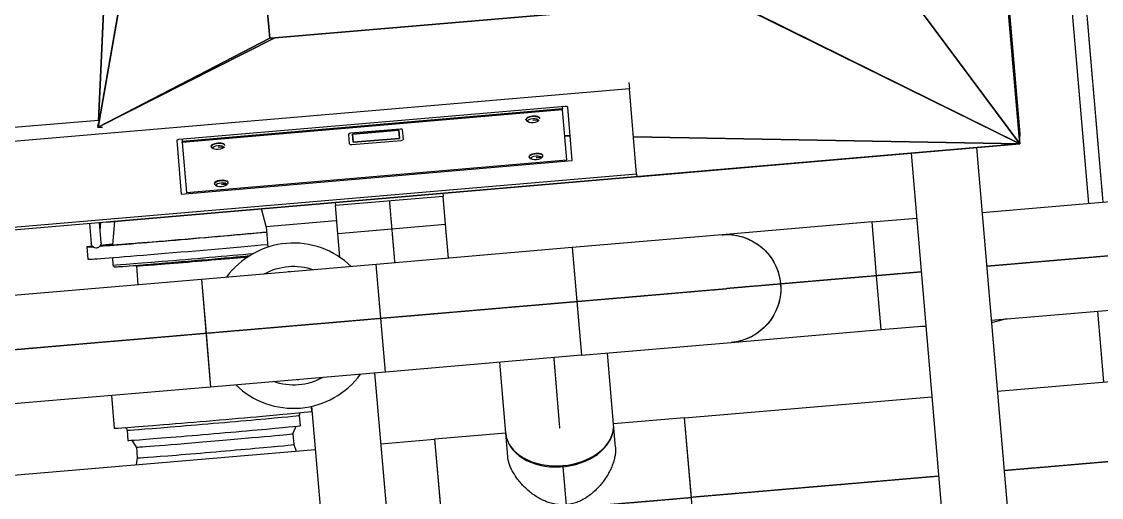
# Model space of a CAD drawing. Header units: millimetres. Extents: x 238021 to 250605, y -32596 to -9848.
# Drawn here: x 244117 to 246305, y -30340 to -29375 of the extents above; entities that cross this region are included whole.
import ezdxf

# ---------------------------------------------------------------- set-up
doc = ezdxf.new("R2010")
doc.units = ezdxf.units.MM
doc.header["$MEASUREMENT"] = 0
doc.linetypes.add('CENTER2', pattern=[1.125, 0.75, -0.125, 0.125, -0.125])
for name, color, linetype in [('Plan-150-DS-B4-404', 1, 'Continuous'), ('Plan-300-CEN-D3-224', 70, 'Continuous'), ('Plan-300-FA-D4-256', 50, 'Continuous'), ('Plan-CENTER', 1, 'CENTER2'), ('Plan-PR-STEL-EQIP_DUCTS_CHUTES', 85, 'Continuous'), ('Plan-RE', 5, 'Continuous'), ('Plan-S-BEAM', 12, 'Continuous')]:
    doc.layers.add(name, color=color, linetype=linetype)
doc.layers.add('Plan-PR-STEL-EQIP-PUMP_3_SEEPEX_BTVE70-24_100-18', color=7, linetype='Continuous', true_color=0x1111d0)
doc.layers.add('Plan-UCD756', color=7, linetype='Continuous', true_color=0xe7f0ff)

# ---------------------------------------------------------------- blocks, each defined once
blk = doc.blocks.new('*U541')
at = {"layer": 'Plan-PR-STEL-EQIP-PUMP_3_SEEPEX_BTVE70-24_100-18', "color": 0, "linetype": 'ByBlock', "lineweight": -2}
for p, q in [((244305.7, -29780.3), (244301.5, -29827.7)), ((244249.2, -29832.2), (244251.4, -29857.1)), ((244301.2, -29853.7), (244302.5, -29868.8)), ((244349.9, -29870.8), (244349, -29870)), ((244349.9, -29870.8), (244353.1, -29908.8)), ((244299.4, -30133.3), (244305, -30199.8)), ((244704, -30155.4), (244704.9, -30165.6)), ((244679.8, -30173.7), (244681.6, -30194.6)), ((244331.1, -30203.5), (244332.9, -30224.4)), ((244667.1, -30210.9), (244673.4, -30195.6)), ((244350, -30238), (244341.2, -30224)), ((244667.1, -30210.9), (244669, -30232.8)), ((244350, -30238), (244351.8, -30259.9)), ((244669, -30232.8), (244673.6, -30245.9)), ((244351.8, -30259.9), (244349.5, -30273.7))]:
    blk.add_line(p, q, dxfattribs=at)
for centre, major_axis, start_param, end_param in [((244473.3, -29813), (-224.1, -19.2), 0.496586, 2.246658), ((244473.3, -29813), (-171.8, -14.7), 6.282139, 8.808453), ((244473.3, -29813), (-224.1, -19.2), 5.961175, 6.614441), ((244475.5, -29837.9), (-224.1, -19.2), 6.283185, 8.529857), ((244473.3, -29813), (-224.1, -19.2), 5.584899, 5.777354), ((244476.8, -29853.9), (-174.3, -14.9), 6.283177, 8.536625), ((244477.3, -29859), (-128.3, -11), 0.0059, 2.465485), ((244477.4, -29859.9), (-127.5, -10.9), 0.005967, 2.454262), ((244505, -30182.7), (-199.9, -17.1), 6.283185, 9.424778), ((244505.5, -30188.6), (-174.3, -14.9), 6.283162, 9.424802), ((244507.2, -30209.5), (-174.3, -14.9), 6.283185, 9.424778), ((244508.5, -30224.4), (-158.6, -13.6), 0.003074, 3.138518), ((244510.4, -30246.3), (-158.6, -13.6), 6.283185, 9.424778)]:
    blk.add_ellipse(centre, major_axis=major_axis, ratio=0.005969, start_param=start_param, end_param=end_param, dxfattribs=at)
for points, knots in [([(244302.5, -29868.8), (244302.5, -29869.2), (244302.7, -29869.6), (244303, -29870.4), (244303.2, -29870.7), (244303.7, -29871.3), (244303.9, -29871.5), (244304.4, -29871.9), (244304.6, -29872), (244305, -29872.2), (244305.2, -29872.2), (244305.5, -29872.3), (244305.6, -29872.4), (244306, -29872.4), (244306.1, -29872.4), (244306.7, -29872.5), (244306.9, -29872.5), (244308.8, -29872.4), (244312.1, -29872.2), (244323.7, -29871.4), (244332.8, -29870.8), (244355.6, -29869), (244369.3, -29867.9), (244399.8, -29865.4), (244416.7, -29864), (244451.9, -29861), (244470.2, -29859.5), (244506.5, -29856.4), (244524.4, -29854.8), (244554.6, -29852.2), (244567.3, -29851), (244578.9, -29850)], [4.71238, 4.71238, 4.71238, 4.71238, 4.714352, 4.714352, 4.716517, 4.716517, 4.719231, 4.719231, 4.722591, 4.722591, 4.726699, 4.726699, 4.732867, 4.732867, 4.745988, 4.745988, 4.800784, 4.800784, 5.065658, 5.065658, 5.387694, 5.387694, 5.707988, 5.707988, 6.028086, 6.028086, 6.348138, 6.348138, 6.668183, 6.668183, 6.922677, 6.922677, 6.922677, 6.922677]), ([(244682.8, -30168), (244682.6, -30168.1), (244682.4, -30168.3), (244681.8, -30168.7), (244681.4, -30169.1), (244680.6, -30170.1), (244680.2, -30170.8), (244679.8, -30172.3), (244679.7, -30173), (244679.8, -30173.7)], [7.84078272, 7.84078272, 7.84078272, 7.84078272, 7.8448028, 7.8448028, 7.84875798, 7.84875798, 7.85188002, 7.85188002, 7.85400543, 7.85400543, 7.85400543, 7.85400543]), ([(244331.1, -30203.5), (244331.1, -30202.9), (244330.9, -30202.3), (244330.4, -30201.1), (244330.1, -30200.6), (244329.4, -30199.8), (244329.1, -30199.5), (244328.3, -30198.9), (244328, -30198.8), (244327.5, -30198.5), (244327.3, -30198.5), (244327.2, -30198.4)], [4.71236518, 4.71236518, 4.71236518, 4.71236518, 4.71430614, 4.71430614, 4.71643782, 4.71643782, 4.71916243, 4.71916243, 4.72272338, 4.72272338, 4.7255879, 4.7255879, 4.7255879, 4.7255879])]:
    blk.add_open_spline(points, degree=3, knots=knots, dxfattribs=at)
blk.add_open_spline([(244349, -29870), (244348.7, -29869.8), (244348.5, -29869.6), (244348.3, -29869.5)], degree=3, dxfattribs=at)
blk = doc.blocks.new('*U563')
at = {"layer": 'Plan-UCD756', "color": 0, "linetype": 'ByBlock', "lineweight": -2}
for p, q in [((246002.7, -28028.3), (246139.3, -29623.3)), ((246139.3, -29623.3), (246002.7, -28028.3)), ((246139.3, -29623.3), (246002.7, -28028.3)), ((246002.7, -28028.3), (246139.3, -29623.3)), ((245754.5, -29104.8), (246139.3, -29623.3)), ((246139.3, -29623.3), (245754.5, -29104.8)), ((244273, -29576.2), (244291.9, -29160.9)), ((244291.9, -29160.9), (244273, -29576.2)), ((244342.3, -29188.7), (244272.4, -29589.6)), ((244272.4, -29589.6), (244342.3, -29188.7)), ((244609.8, -29288.2), (244620.2, -29409.1)), ((244620.2, -29409.1), (244609.8, -29288.2)), ((245545.9, -29329.8), (244630, -29408.3)), ((244630, -29408.3), (245545.9, -29329.8)), ((246139.3, -29623.3), (245545.9, -29329.8)), ((245545.9, -29329.8), (246139.3, -29623.3)), ((245546.4, -29329), (246139.3, -29623.3)), ((246139.3, -29623.3), (245546.4, -29329)), ((246117.7, -29348.8), (246139.4, -29602.8)), ((244630, -29408.3), (244272.4, -29589.6)), ((244272.4, -29589.6), (244630, -29408.3)), ((244272.4, -29589.6), (244620.2, -29409.1)), ((244620.2, -29409.1), (244272.4, -29589.6)), ((244620.2, -29409.1), (244630, -29408.3)), ((244630, -29408.3), (244620.2, -29409.1)), ((245347.3, -29498.5), (245348.4, -29511.3)), ((245348.4, -29511.3), (241369, -29852)), ((245363.2, -29684.6), (245348.4, -29511.3)), ((245218.5, -29547.4), (244436.4, -29614.3)), ((245212.5, -29547.9), (245212.9, -29552.3)), ((245212.9, -29552.3), (244442.7, -29618.3)), ((245213, -29553.3), (244442.8, -29619.3)), ((245213, -29553.3), (244442.8, -29619.3)), ((245213.1, -29554.2), (244442.9, -29620.2)), ((245213, -29553.3), (245212.9, -29552.3)), ((245213.1, -29554.2), (245213, -29553.3)), ((245221.7, -29655.5), (245213.1, -29554.2)), ((245232.9, -29657.1), (245223.7, -29548.8)), ((244272.9, -29575.5), (241366.6, -29824.3)), ((244272.4, -29589.6), (244272.1, -29585.7)), ((244272.1, -29585.7), (244272.4, -29589.6)), ((244272.4, -29589.6), (244272.7, -29582.5)), ((244272.7, -29582.5), (244272.4, -29589.6)), ((244272.5, -29590.5), (244272.4, -29589.6)), ((244272.4, -29589.6), (244281.1, -29589.8)), ((244272.4, -29589.6), (244272.5, -29590.5)), ((244281.1, -29589.8), (244272.4, -29589.6)), ((245139, -29574.5), (245139, -29573.6)), ((245143.3, -29578.6), (245140.4, -29576.5)), ((245164.2, -29575.1), (245153.2, -29576.1)), ((245163.4, -29576.9), (245165.9, -29574.3)), ((245166.9, -29572.1), (245166.9, -29571.2)), ((244442.3, -29613.8), (244442.7, -29618.3)), ((244779.6, -29604), (244781.2, -29623.1)), ((244884, -29593.1), (244784.4, -29601.6)), ((244787.5, -29603.2), (244787.6, -29603.7)), ((244787.6, -29603.7), (244787.5, -29603.2)), ((244881.2, -29595.7), (244787.6, -29603.7)), ((244787.6, -29603.7), (244881.2, -29595.7)), ((244787.6, -29603.7), (244789, -29620)), ((244789, -29620), (244787.6, -29603.7)), ((244789, -29620), (244882.6, -29612)), ((244882.6, -29612), (244789, -29620)), ((244881.2, -29595.7), (244881.2, -29595.2)), ((244881.2, -29595.2), (244881.2, -29595.7)), ((244882.6, -29612), (244881.2, -29595.7)), ((244881.2, -29595.7), (244882.6, -29612)), ((244890.8, -29613.7), (244889.2, -29594.6)), ((245217.6, -29606.7), (245228.6, -29606.9)), ((245228.6, -29606.9), (245217.6, -29606.7)), ((245356.8, -29609.2), (246139.3, -29623.3)), ((246139.3, -29623.3), (245356.8, -29609.2)), ((246139.3, -29623.3), (244288.9, -29781.8)), ((244288.9, -29781.8), (246139.3, -29623.3)), ((244431.5, -29616.6), (244440.8, -29724.9)), ((244442.7, -29618.3), (244442.8, -29619.3)), ((244442.9, -29620.2), (244442.8, -29619.3)), ((244442.9, -29620.2), (244451.6, -29721.5)), ((244501.4, -29629.1), (244501.3, -29628.2)), ((244505.7, -29633.2), (244502.7, -29631.1)), ((244526.5, -29629.7), (244515.5, -29630.6)), ((244525.7, -29631.5), (244528.2, -29628.9)), ((244529.3, -29626.7), (244529.2, -29625.8)), ((244786.3, -29624.7), (244886, -29616.2)), ((244786.3, -29624.2), (244786.3, -29624.7)), ((244885.9, -29615.6), (244886, -29616.2)), ((245363.7, -29689.7), (246139.3, -29623.3)), ((246139.3, -29623.3), (245363.7, -29689.7)), ((244440.8, -29724.9), (245232.9, -29657.1)), ((244451.6, -29721.5), (245221.7, -29655.5)), ((245145.5, -29649.9), (245145.4, -29648.9)), ((245149.8, -29654), (245146.9, -29651.9)), ((245169.8, -29652.2), (245172.4, -29649.7)), ((245173.4, -29647.5), (245173.3, -29646.6)), ((245363.2, -29684.6), (241383.8, -30025.3)), ((241384.2, -30030), (245363.6, -29689.3)), ((244535.7, -29702.1), (244535.6, -29701.2)), ((245363.2, -29684.6), (245363.6, -29689.3)), ((244507.8, -29704.5), (244507.7, -29703.5)), ((244512.1, -29708.6), (244509.2, -29706.5)), ((244532.2, -29706.8), (244534.7, -29704.3)), ((244288.9, -29781.8), (244288.8, -29781.4)), ((244288.8, -29781.4), (244288.9, -29781.8))]:
    blk.add_line(p, q, dxfattribs=at)
at = {"layer": 'Plan-UCD756', "color": 0, "linetype": 'ByBlock', "lineweight": -2, "extrusion": (0, 0, -1)}
blk.add_arc((-246119.5, -29604.5), 20, 175.1064, 200.2769, dxfattribs=at)
at = {"layer": 'Plan-UCD756', "color": 0, "linetype": 'ByBlock', "lineweight": -2}
for centre, major_axis, ratio, start_param, end_param in [((245153, -29573.3), (13.9, 1.2), 0.374607, 0, 3.557742), ((245153, -29573.3), (13.9, 1.2), 0.374607, 0, 3.557742), ((245152.9, -29572.4), (13.9, 1.2), 0.374607, 0, 3.141593), ((245153, -29573.3), (13.9, 1.2), 0.374606, 4.042752, 4.042993), ((245153, -29573.3), (13.9, 1.2), 0.374606, 4.042752, 4.042993), ((244784.5, -29603.6), (-4.98, -0.43), 0.404209, -1.570796, 0), ((244884.2, -29595.1), (-4.98, -0.43), 0.404209, -3.141593, -1.570796), ((244885.8, -29614.2), (-4.98, -0.43), 0.404209, -4.712389, -3.141593), ((244515.3, -29627.9), (13.9, 1.2), 0.374607, 0, 3.557742), ((244515.3, -29627.9), (13.9, 1.2), 0.374607, 0, 3.557742), ((244515.2, -29627), (13.9, 1.2), 0.374607, 0, 3.141593), ((244515.3, -29627.9), (13.9, 1.2), 0.374607, 4.042754, 4.042995), ((244515.3, -29627.9), (13.9, 1.2), 0.374607, 4.042754, 4.042995), ((244786.2, -29622.7), (-4.98, -0.43), 0.404209, 0, 1.570796), ((245159.4, -29648.7), (13.9, 1.2), 0.374607, 0, 3.557742), ((245159.4, -29648.7), (13.9, 1.2), 0.374607, 0, 3.557742), ((245159.4, -29647.8), (13.9, 1.2), 0.374607, 0, 3.141593), ((245159.4, -29648.7), (13.9, 1.2), 0.374607, 4.042753, 4.042994), ((245159.4, -29648.7), (13.9, 1.2), 0.374607, 4.042753, 4.042994), ((245159.4, -29648.7), (13.9, 1.2), 0.374607, 5.867036, 6.283185), ((245159.4, -29648.7), (13.9, 1.2), 0.374607, 5.867036, 6.283185), ((244521.8, -29703.3), (13.9, 1.2), 0.374607, 0, 3.557742), ((244521.8, -29703.3), (13.9, 1.2), 0.374607, 0, 3.557742), ((244521.7, -29702.3), (13.9, 1.2), 0.374607, 0, 3.141593), ((244521.8, -29703.3), (13.9, 1.2), 0.374607, 4.042753, 4.042994), ((244521.8, -29703.3), (13.9, 1.2), 0.374607, 4.042754, 4.042995), ((244521.8, -29703.3), (13.9, 1.2), 0.374607, 5.867036, 6.283185), ((244521.8, -29703.3), (13.9, 1.2), 0.374607, 5.867036, 6.283185)]:
    blk.add_ellipse(centre, major_axis=major_axis, ratio=ratio, start_param=start_param, end_param=end_param, dxfattribs=at)
for centre in [(245153.2, -29576.1), (245153.2, -29576.1), (244515.5, -29630.6), (244515.5, -29630.6), (245159.7, -29651.4), (245159.7, -29651.4), (244522, -29706), (244522, -29706)]:
    blk.add_ellipse(centre, major_axis=(11, 0.9), ratio=0.374607, dxfattribs=at)
for points, knots in [([(245223.7, -29548.8), (245223.6, -29548.6), (245223.5, -29548.3), (245223, -29547.9), (245222.6, -29547.8), (245221.7, -29547.5), (245221.1, -29547.4), (245219.8, -29547.3), (245219.2, -29547.3), (245218.5, -29547.4)], [-0.972968, -0.972968, -0.972968, -0.972968, -0.6797622, -0.6797622, -0.4165361, -0.4165361, -0.1996252, -0.1996252, 0, 0, 0, 0]), ([(244436.4, -29614.3), (244435.7, -29614.4), (244435.1, -29614.5), (244433.9, -29614.8), (244433.3, -29615), (244432.4, -29615.4), (244432.1, -29615.7), (244431.6, -29616.1), (244431.5, -29616.4), (244431.5, -29616.6)], [-0.709124, -0.709124, -0.709124, -0.709124, -0.5407494, -0.5407494, -0.3767945, -0.3767945, -0.1993613, -0.1993613, 0, 0, 0, 0]), ([(245159.7, -29651.4), (245159.7, -29651.4), (245159.7, -29651.4), (245159.7, -29651.4), (245159.7, -29651.4), (245159.7, -29651.4), (245159.7, -29651.4), (245159.7, -29651.4), (245159.7, -29651.4), (245159.7, -29651.4)], [0, 0, 0, 0, 0.00000847677, 0.00001729137, 0.00002577701, 0.00003426265, 0.00004296321, 0.00004778942, 0.00005196904, 0.00005196904, 0.00005196904, 0.00005196904]), ([(244522, -29706), (244522, -29706), (244522, -29706), (244522, -29706), (244522, -29706), (244522, -29706), (244522, -29706), (244522, -29706), (244522, -29706), (244522, -29706)], [0, 0, 0, 0, 0.00000847677, 0.00001729137, 0.00002577701, 0.00003426265, 0.00004296321, 0.00004778942, 0.00005196904, 0.00005196904, 0.00005196904, 0.00005196904])]:
    blk.add_open_spline(points, degree=3, knots=knots, dxfattribs=at)
for points in [[(245170.6, -29650.5), (245167, -29650.8), (245163.3, -29651.1), (245159.7, -29651.4)], [(244533, -29705.1), (244529.3, -29705.4), (244525.7, -29705.7), (244522, -29706)]]:
    blk.add_open_spline(points, degree=3, dxfattribs=at)
blk = doc.blocks.new('*U564')
at = {"layer": 'Plan-CENTER'}
blk.add_line((246308.1, -29741.4), (246220, -28711.7), dxfattribs=at)
at = {"layer": 'Plan-RE', "color": 0, "linetype": 'ByBlock', "lineweight": -2}
for p, q in [((246189.9, -28714.3), (246278.1, -29744)), ((246296.8, -29962.2), (246309.1, -30105.9))]:
    blk.add_line(p, q, dxfattribs=at)
blk = doc.blocks.new('*U565')
at = {"layer": 'Plan-PR-STEL-EQIP_DUCTS_CHUTES', "color": 0, "linetype": 'ByBlock', "lineweight": -2}
for p, q in [((244970.9, -29723.4), (244971.4, -29728.9)), ((244752.6, -29742.1), (244753.1, -29747.6)), ((244753.1, -29747.6), (244971.4, -29728.9))]:
    blk.add_line(p, q, dxfattribs=at)
blk = doc.blocks.new('*U568')
at = {"layer": 'Plan-S-BEAM', "color": 0, "linetype": 'ByBlock', "lineweight": -2}
for p, q in [((246051.5, -29630.8), (246131.5, -30564.2)), ((245919, -29642.2), (245999, -30575.6)), ((246004.1, -30635.7), (246089.2, -31629)), ((246136.6, -30624.3), (246221.7, -31617.6)), ((246221.7, -31617.6), (246089.2, -31629))]:
    blk.add_line(p, q, dxfattribs=at)
blk = doc.blocks.new('*U571')
at = {"layer": 'Plan-S-BEAM', "color": 0, "linetype": 'ByBlock', "lineweight": -2}
for p, q in [((244832.4, -30087.6), (244882.4, -30671.2)), ((244704.7, -30155.2), (244749.9, -30682.5)), ((244755, -30742.6), (244842.4, -31762.7)), ((244887.6, -30731.3), (244975, -31751.4)), ((244975, -31751.4), (244842.4, -31762.7))]:
    blk.add_line(p, q, dxfattribs=at)
blk = doc.blocks.new('*U587')
at = {"layer": 'Plan-150-DS-B4-404', "color": 0, "linetype": 'ByBlock', "lineweight": -2}
for p, q in [((244254.9, -29784.3), (244258.5, -29825.3)), ((244278.4, -29823.6), (244274.9, -29782.5)), ((244276.3, -29798.6), (244278.1, -29782.3))]:
    blk.add_line(p, q, dxfattribs=at)
at = {"layer": 'Plan-150-DS-B4-404', "color": 0, "linetype": 'ByBlock', "lineweight": -2, "extrusion": (0, 0, -1)}
blk.add_arc((-244268.4, -29824.4), 10, 175.1064, 355.1064, dxfattribs=at)
blk = doc.blocks.new('*U589')
at = {"layer": 'Plan-150-DS-B4-404', "color": 0, "linetype": 'ByBlock', "lineweight": -2}
for q in [(244603.5, -29754.8), (244753.8, -29778.8)]:
    blk.add_line((244612.7, -29790.9), q, dxfattribs=at)
blk = doc.blocks.new('*U590')
at = {"layer": 'Plan-300-CEN-D3-224', "color": 0, "linetype": 'ByBlock', "lineweight": -2}
for p, q in [((244976.3, -29786.9), (244971.4, -29728.9)), ((244758, -29805.6), (244753.1, -29747.6)), ((244976.3, -29786.9), (244867.2, -29796.3)), ((244867.2, -29796.3), (244758, -29805.6))]:
    blk.add_line(p, q, dxfattribs=at)
at = {"layer": 'Plan-CENTER'}
blk.add_line((244862.2, -29738.3), (244867.2, -29796.3), dxfattribs=at)
blk = doc.blocks.new('*U591')
at = {"layer": 'Plan-150-DS-B4-404', "color": 0, "linetype": 'ByBlock', "lineweight": -2}
blk.add_line((244612.7, -29790.9), (244616.2, -29832.5), dxfattribs=at)
blk = doc.blocks.new('*U594')
at = {"layer": 'Plan-300-CEN-D3-224', "color": 0, "linetype": 'ByBlock', "lineweight": -2}
for p, q in [((244976.3, -29786.9), (244758, -29805.6)), ((244982.1, -29854.9), (244976.3, -29786.9)), ((244762.1, -29853.1), (244758, -29805.6))]:
    blk.add_line(p, q, dxfattribs=at)
at = {"layer": 'Plan-CENTER'}
blk.add_line((244867.2, -29796.3), (244873, -29864.3), dxfattribs=at)
blk = doc.blocks.new('*U596')
at = {"layer": 'Plan-300-FA-D4-256', "color": 0, "linetype": 'ByBlock', "lineweight": -2}
for radius, start, end in [(167.5, 45.7341, 144.0532), (109.5, 94.0281, 95.7592), (167.5, 225.7341, 324.0532), (109.5, 274.0281, 275.7592)]:
    blk.add_arc((244668.1, -29991.8), radius, start, end, dxfattribs=at)
at = {"layer": 'Plan-300-FA-D4-256', "color": 0, "linetype": 'ByBlock', "lineweight": -2, "extrusion": (0, 0, -1)}
for start, end in [(60.4773, 109.7354), (240.4773, 289.7354)]:
    blk.add_arc((-244668.1, -29991.8), 120.5, start, end, dxfattribs=at)
blk = doc.blocks.new('*U601')
at = {"layer": 'Plan-150-DS-B4-404', "color": 0, "linetype": 'ByBlock', "lineweight": -2}
blk.add_line((245938.9, -29992.9), (245949.1, -29993.7), dxfattribs=at)
blk = doc.blocks.new('*U602')
at = {"layer": 'Plan-150-DS-B4-404', "color": 0, "linetype": 'ByBlock', "lineweight": -2}
blk.add_line((246112, -29978.1), (246081.9, -29985.7), dxfattribs=at)
blk = doc.blocks.new('*U611')
at = {"layer": 'Plan-300-FA-D4-256', "color": 0, "linetype": 'ByBlock', "lineweight": -2}
for p, q in [((244481.6, -29897.8), (242130.7, -30099.1)), ((244481.6, -29897.8), (244491, -30006.9)), ((244491, -30006.9), (244500.3, -30116.1)), ((244500.3, -30116.1), (242149.4, -30317.3))]:
    blk.add_line(p, q, dxfattribs=at)
at = {"layer": 'Plan-CENTER'}
blk.add_line((242140.1, -30208.2), (244491, -30006.9), dxfattribs=at)
blk = doc.blocks.new('*U612')
at = {"layer": 'Plan-300-FA-D4-256', "color": 0, "linetype": 'ByBlock', "lineweight": -2}
for p, q in [((244835.9, -29867.4), (244481.6, -29897.8)), ((244854.6, -30085.7), (244835.9, -29867.4)), ((244481.6, -29897.8), (244500.3, -30116.1)), ((244854.6, -30085.7), (244500.3, -30116.1))]:
    blk.add_line(p, q, dxfattribs=at)
at = {"layer": 'Plan-CENTER'}
blk.add_line((244491, -30006.9), (244845.3, -29976.6), dxfattribs=at)
blk = doc.blocks.new('*U613')
at = {"layer": 'Plan-300-FA-D4-256', "color": 0, "linetype": 'ByBlock', "lineweight": -2}
for p, q in [((245232.5, -29833.5), (244835.9, -29867.4)), ((245232.5, -29833.5), (245241.9, -29942.6)), ((244845.3, -29976.6), (244835.9, -29867.4)), ((245241.9, -29942.6), (245251.2, -30051.8)), ((244854.6, -30085.7), (244845.3, -29976.6)), ((245251.2, -30051.8), (244854.6, -30085.7))]:
    blk.add_line(p, q, dxfattribs=at)
at = {"layer": 'Plan-CENTER'}
blk.add_line((244845.3, -29976.6), (245241.9, -29942.6), dxfattribs=at)
blk = doc.blocks.new('*U614')
at = {"layer": 'Plan-300-FA-D4-256', "color": 0, "linetype": 'ByBlock', "lineweight": -2}
for p, q in [((245839.9, -29781.5), (245536.2, -29807.5)), ((245849.2, -29890.6), (245839.9, -29781.5)), ((245858.6, -29999.8), (245849.2, -29890.6)), ((245554.9, -30025.8), (245858.6, -29999.8))]:
    blk.add_line(p, q, dxfattribs=at)
at = {"layer": 'Plan-CENTER'}
blk.add_line((245849.2, -29890.6), (245545.6, -29916.6), dxfattribs=at)
blk = doc.blocks.new('*U615')
at = {"layer": 'Plan-300-FA-D4-256', "color": 0, "linetype": 'ByBlock', "lineweight": -2}
for p, q in [((245536.2, -29807.5), (245232.5, -29833.5)), ((245232.5, -29833.5), (245251.2, -30051.8)), ((245251.2, -30051.8), (245554.9, -30025.8))]:
    blk.add_line(p, q, dxfattribs=at)
at = {"layer": 'Plan-300-FA-D4-256', "color": 0, "linetype": 'ByBlock', "lineweight": -2, "extrusion": (0, 2.8807e-32, -1)}
blk.add_arc((-245545.6, -29916.6), 109.5, 85.1064, 265.1064, dxfattribs=at)
at = {"layer": 'Plan-CENTER'}
blk.add_line((245241.9, -29942.6), (245545.6, -29916.6), dxfattribs=at)
blk = doc.blocks.new('*U616')
at = {"layer": 'Plan-300-FA-D4-256', "color": 0, "linetype": 'ByBlock', "lineweight": -2, "extrusion": (0, 0, -1)}
for start, end in [(85.1064, 90), (90, 265.1064)]:
    blk.add_arc((-245545.6, -29916.6), 109.5, start, end, dxfattribs=at)
blk = doc.blocks.new('*U617')
at = {"layer": 'Plan-300-FA-D4-256', "color": 0, "linetype": 'ByBlock', "lineweight": -2}
for p, q in [((247283.3, -29657.9), (247877.5, -29607)), ((247877.5, -29607), (247886.9, -29716.2)), ((246062.8, -29762.4), (247167.2, -29667.8)), ((247886.9, -29716.2), (247896.2, -29825.3)), ((245839.9, -29781.5), (245930.3, -29773.8)), ((245849.2, -29890.6), (245839.9, -29781.5)), ((247302, -29876.2), (247896.2, -29825.3)), ((245858.6, -29999.8), (245849.2, -29890.6)), ((246081.5, -29980.7), (247185.9, -29886.1)), ((245858.6, -29999.8), (245949, -29992))]:
    blk.add_line(p, q, dxfattribs=at)
at = {"layer": 'Plan-CENTER'}
for p, q in [((247886.9, -29716.2), (247292.6, -29767)), ((247176.6, -29777), (246072.1, -29871.5)), ((245939.6, -29882.9), (245849.2, -29890.6))]:
    blk.add_line(p, q, dxfattribs=at)
blk = doc.blocks.new('*U622')
at = {"layer": 'Plan-300-CEN-D3-224', "color": 0, "linetype": 'ByBlock', "lineweight": -2}
for p, q in [((245316.3, -30191.5), (245304.4, -30047.2)), ((245097.9, -30209.5), (245086.2, -30065.9))]:
    blk.add_line(p, q, dxfattribs=at)
for start_param, end_param in [(1.570796, 3.052358), (0, 1.570796)]:
    blk.add_ellipse((245207.1, -30200.5), major_axis=(-109.2, -8.9), ratio=0.686129, start_param=start_param, end_param=end_param, dxfattribs=at)
at = {"layer": 'Plan-CENTER'}
blk.add_line((245195.3, -30056.6), (245207.1, -30200.5), dxfattribs=at)
blk = doc.blocks.new('*U627')
at = {"layer": 'Plan-300-CEN-D3-224', "color": 0, "linetype": 'ByBlock', "lineweight": -2}
for p, q in [((245460.2, -30178.6), (245316.2, -30190.9)), ((245483.7, -30454), (245460.2, -30178.6)), ((245320.3, -30238.1), (245316.3, -30191.4)), ((245097.9, -30209.6), (244954, -30221.9)), ((244954, -30221.9), (244977.6, -30497.3)), ((245102, -30256.8), (245098, -30209.9)), ((245487.8, -30501.2), (245483.7, -30454)), ((244977.6, -30497.3), (244981.6, -30544.6)), ((245487.8, -30501.2), (244981.6, -30544.6))]:
    blk.add_line(p, q, dxfattribs=at)
blk.add_ellipse((245207.1, -30200.5), major_axis=(-109.1, -9.3), ratio=0.707107, start_param=6.280492, end_param=9.332965, dxfattribs=at)
blk.add_open_spline([(245320.3, -30238.1), (245320.5, -30240.7), (245320.5, -30243.3), (245320.3, -30248.8), (245320, -30251.7), (245319, -30257.5), (245318.4, -30260.5), (245316.7, -30266.7), (245315.7, -30269.8), (245313.4, -30276.1), (245312.1, -30279.2), (245309.2, -30285.5), (245307.6, -30288.6), (245304.1, -30294.8), (245302.3, -30297.8), (245298.3, -30303.7), (245296.3, -30306.6), (245292, -30312.1), (245289.7, -30314.9), (245284.8, -30320.4), (245282.2, -30323.1), (245276.8, -30328.3), (245273.9, -30330.8), (245268, -30335.5), (245265, -30337.8), (245258.6, -30341.9), (245255.3, -30343.8), (245248.6, -30347.2), (245245.2, -30348.7), (245238.2, -30351.2), (245234.6, -30352.3), (245227.5, -30353.9), (245223.9, -30354.4), (245216.7, -30355), (245213.1, -30355.1), (245205.7, -30354.7), (245202.1, -30354.3), (245194.8, -30353), (245191.1, -30352.1), (245183.9, -30349.9), (245180.4, -30348.6), (245173.4, -30345.6), (245170, -30343.9), (245163.4, -30340.2), (245160.1, -30338.3), (245153.9, -30334.1), (245150.9, -30331.9), (245145.1, -30327.3), (245142.4, -30325), (245137.2, -30320.2), (245134.7, -30317.7), (245129.9, -30312.6), (245127.5, -30309.9), (245123.1, -30304.4), (245120.9, -30301.6), (245117, -30295.9), (245115.2, -30293), (245111.8, -30287.2), (245110.3, -30284.3), (245107.6, -30278.6), (245106.5, -30275.7), (245104.6, -30270.1), (245103.8, -30267.3), (245102.6, -30262), (245102.2, -30259.4), (245102, -30256.8)], degree=3, knots=[172.189168, 172.189168, 172.189168, 172.189168, 182.886682, 182.886682, 193.584195, 193.584195, 204.281709, 204.281709, 214.979223, 214.979223, 225.676737, 225.676737, 236.37425, 236.37425, 247.071764, 247.071764, 257.769278, 257.769278, 268.59541, 268.59541, 279.421542, 279.421542, 290.247675, 290.247675, 301.073807, 301.073807, 311.899939, 311.899939, 322.726071, 322.726071, 333.552203, 333.552203, 344.378336, 344.378336, 355.204468, 355.204468, 366.0306, 366.0306, 376.856732, 376.856732, 387.682864, 387.682864, 398.508997, 398.508997, 409.335129, 409.335129, 420.161261, 420.161261, 430.987393, 430.987393, 441.684907, 441.684907, 452.382421, 452.382421, 463.079935, 463.079935, 473.777448, 473.777448, 484.474962, 484.474962, 495.172476, 495.172476, 505.86999, 505.86999, 516.567503, 516.567503, 516.567503, 516.567503], dxfattribs=at)
at = {"layer": 'Plan-CENTER'}
for p, q in [((245213.5, -30275.4), (245220.9, -30361.6)), ((244967.8, -30383.2), (245474, -30339.9))]:
    blk.add_line(p, q, dxfattribs=at)
blk = doc.blocks.new('*U630')
at = {"layer": 'Plan-300-CEN-D3-224', "color": 0, "linetype": 'ByBlock', "lineweight": -2}
for p, q in [((246093.8, -30124.3), (247198.2, -30029.8)), ((245460.1, -30178.6), (245961.3, -30135.7)), ((245474, -30339.9), (245460.1, -30178.6))]:
    blk.add_line(p, q, dxfattribs=at)
at = {"layer": 'Plan-CENTER'}
for p, q in [((247212, -30191.1), (246107.6, -30285.7)), ((245975.1, -30297), (245474, -30339.9))]:
    blk.add_line(p, q, dxfattribs=at)
blk = doc.blocks.new('*U633')
at = {"layer": 'Plan-300-CEN-D3-224', "color": 0, "linetype": 'ByBlock', "lineweight": -2}
for p, q in [((244844.7, -30231.3), (244954, -30221.9)), ((244954, -30221.9), (244967.8, -30383.2)), ((243605.9, -30337.3), (244712.2, -30242.6))]:
    blk.add_line(p, q, dxfattribs=at)

msp = doc.modelspace()

# ---------------------------------------------------------------- block references
at = {"layer": 'Plan-150-DS-B4-404'}
for name in ['*U589', '*U587', '*U591', '*U602', '*U601']:
    msp.add_blockref(name, (0, 0), dxfattribs=at)
at = {"layer": 'Plan-300-CEN-D3-224'}
for name in ['*U590', '*U594', '*U630', '*U622', '*U627', '*U633']:
    msp.add_blockref(name, (0, 0), dxfattribs=at)
at = {"layer": 'Plan-300-FA-D4-256'}
for name in ['*U617', '*U614', '*U615', '*U616', '*U596', '*U613', '*U612', '*U611']:
    msp.add_blockref(name, (0, 0), dxfattribs=at)
at = {"layer": 'Plan-PR-STEL-EQIP-PUMP_3_SEEPEX_BTVE70-24_100-18'}
msp.add_blockref('*U541', (0, 0), dxfattribs=at)
at = {"layer": 'Plan-PR-STEL-EQIP_DUCTS_CHUTES'}
msp.add_blockref('*U565', (0, 0), dxfattribs=at)
at = {"layer": 'Plan-RE'}
msp.add_blockref('*U564', (0, 0), dxfattribs=at)
at = {"layer": 'Plan-S-BEAM'}
for name in ['*U568', '*U571']:
    msp.add_blockref(name, (0, 0), dxfattribs=at)
at = {"layer": 'Plan-UCD756'}
msp.add_blockref('*U563', (0, 0), dxfattribs=at)

doc.saveas('drawing.dxf')
